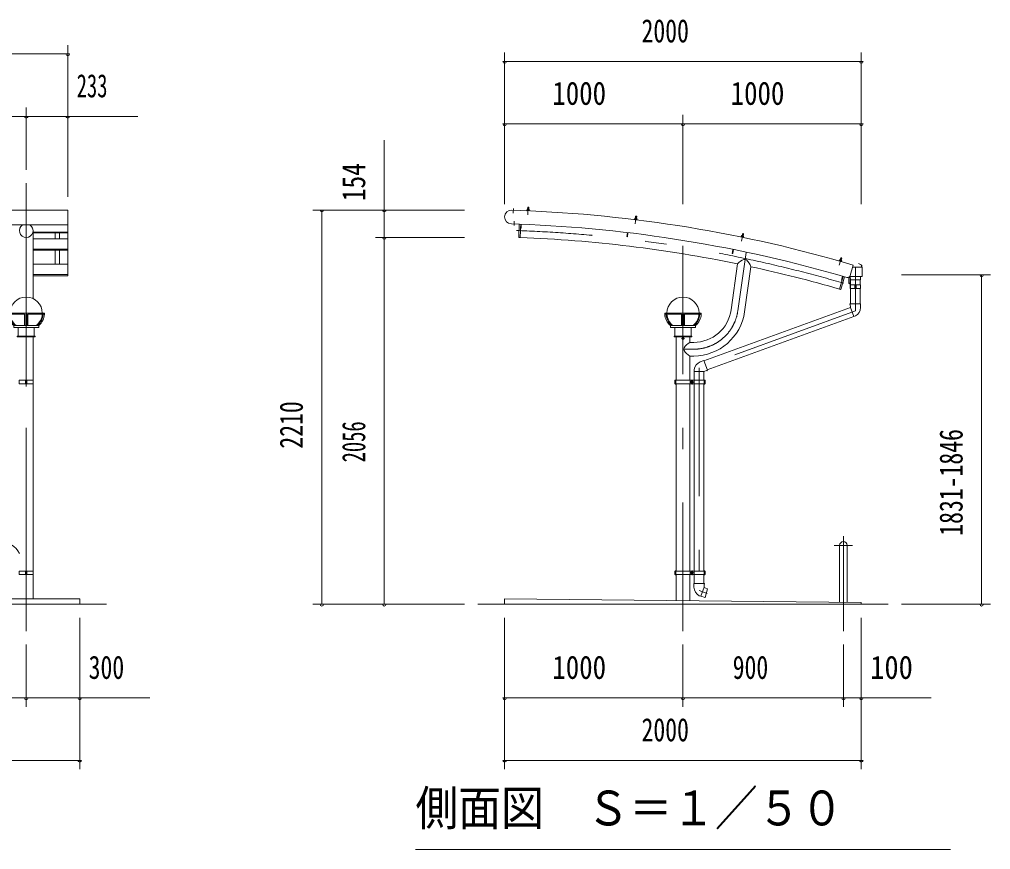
# Model space of a CAD drawing. Units: millimetres, scale not verified, with parts at other scales. Extents: x -25778 to 25782, y -10500 to 10500.
# Drawn here: x 6646 to 12092, y 420 to 5073 of the extents above; entities that cross this region are included whole.
import ezdxf
from ezdxf.enums import TextEntityAlignment as Align

# ---------------------------------------------------------------- set-up
doc = ezdxf.new("R2010")
doc.units = ezdxf.units.MM
doc.header["$LTSCALE"] = 60
doc.linetypes.add('USER3', pattern=[24, 12, -5, 2, -5])
for name, color, linetype, lineweight in [('0-0_0', 7, 'Continuous', 18), ('0-2_1-0BOLD', 7, 'Continuous', 18), ('0-3_1-2CENTER', 3, 'USER3', 18), ('0-4_1-4THIN', 4, 'Continuous', 18), ('0-5_1-5DIM', 3, 'Continuous', 18)]:
    doc.layers.add(name, color=color, linetype=linetype, lineweight=lineweight)
doc.styles.add('ＭＳ ゴシック', font='')
doc.styles.get('ＭＳ ゴシック').set_extended_font_data('MS Gothic')

# ---------------------------------------------------------------- blocks, each defined once
blk = doc.blocks.new('ledl')
at = {"layer": '0-0_0'}
for p, q in [((14388.17, 13926.97), (14183.17, 13926.97)), ((14183.17, 13920.97), (14183.17, 13926.97)), ((14276.67, 13920.97), (14183.17, 13920.97)), ((14276.67, 13920.97), (14276.67, 13856.97)), ((14288.67, 13920.97), (14282.67, 13920.97)), ((14282.67, 13920.97), (14282.67, 13856.97)), ((14288.67, 13920.97), (14288.67, 13856.97)), ((14388.17, 13920.97), (14294.67, 13920.97)), ((14294.67, 13920.97), (14294.67, 13856.97)), ((14388.17, 13920.97), (14388.17, 13926.97)), ((14215.67, 13846.97), (14355.67, 13846.97)), ((14240.67, 13796.97), (14240.67, 13846.97)), ((14330.67, 13796.97), (14330.67, 13846.97)), ((14355.67, 13846.97), (14355.67, 13856.97)), ((14240.67, 13796.97), (14330.67, 13796.97))]:
    blk.add_line(p, q, dxfattribs=at)
blk.add_lwpolyline([(14215.67, 13846.97), (14215.67, 13856.97), (14355.67, 13856.97)], dxfattribs=at)
for start, end in [(0, 180), (183.82255, 231.05756), (308.94244, 356.17745)]:
    blk.add_arc((14285.67, 13926.97), 90, start, end, dxfattribs=at)
for centre, major_axis, start_param, end_param in [((14285.67, 13926.97), (102.47, 6.5), 3.1362923, 3.9034857), ((14293.67, 13926.97), (102.47, 6.5), 3.1362923, 3.9034857), ((14277.67, 13926.97), (-102.47, 6.5), 2.3796996, 3.146893), ((14285.67, 13926.97), (-102.47, 6.5), 2.3796996, 3.146893)]:
    blk.add_ellipse(centre, major_axis=major_axis, ratio=0.92312, start_param=start_param, end_param=end_param, dxfattribs=at)

msp = doc.modelspace()

# ---------------------------------------------------------------- linework, layer by layer
at = {"layer": '0-2_1-0BOLD'}
for p, q in [((9453.76, 4003.2), (9407.8, 4005)), ((9453.76, 4003.2), (9453.74, 4002.69)), ((9495.97, 4004.66), (9496.14, 4009.16)), ((9502.43, 4019.42), (9496.44, 4019.65)), ((9501.91, 4008.94), (9501.73, 4004.43)), ((6917.26, 3921.37), (-898.73, 3921.37)), ((9449.53, 3925.31), (9446.71, 3852.2)), ((10100.52, 3958.91), (10099.98, 3954.43)), ((10105.72, 3953.75), (10106.25, 3958.22)), ((6722.41, 3508.65), (6722.41, 3889.4)), ((6722.41, 3880.18), (6917.26, 3880.18)), ((6917.26, 3876.63), (6722.41, 3876.63)), ((10055.84, 3855.35), (10058.56, 3878.19)), ((6722.41, 3844.42), (6917.26, 3844.42)), ((10698.98, 3860.76), (10698.09, 3856.34)), ((10703.75, 3855.2), (10704.64, 3859.62)), ((6917.26, 3785.59), (6722.41, 3785.59)), ((6722.41, 3779.69), (6917.26, 3779.69)), ((10646.21, 3761.08), (10650.74, 3783.63)), ((11248.14, 3722.03), (11249.39, 3726.36)), ((11253.44, 3737.15), (11252.2, 3736.47)), ((11254.94, 3724.76), (11253.69, 3720.42)), ((6917.26, 3701.97), (6722.41, 3701.97)), ((10637.07, 3445.35), (10673.31, 3703.22)), ((10748.14, 3687.4), (10712.63, 3434.73)), ((11322.42, 3696.67), (11304.87, 3637.19)), ((11369.6, 3684.11), (11318.71, 3684.11)), ((11372.6, 3636.11), (11372.6, 3681.11)), ((6722.41, 3644.33), (6917.26, 3644.33)), ((11265.2, 3633.19), (11244.28, 3561.01)), ((11252.38, 3560.22), (11272.88, 3630.95)), ((11303.66, 3633.11), (11369.6, 3633.11)), ((11306.11, 3614.39), (11305.76, 3633.11)), ((11362.1, 3613.4), (11307.1, 3613.4)), ((11307.6, 3613.4), (11307.6, 3585.71)), ((11361.6, 3585.71), (11361.6, 3613.4)), ((11363.45, 3633.11), (11363.1, 3614.39)), ((11244.28, 3561.01), (11250.52, 3559.2)), ((11306.6, 3588.71), (11305, 3588.71)), ((11307.6, 3565.7), (11307.6, 3479.53)), ((11331.1, 3565.7), (11331.1, 3585.71)), ((11331.1, 3575.7), (11338.8, 3575.7)), ((11338.8, 3585.71), (11338.8, 3565.7)), ((11361.6, 3479.53), (11361.6, 3565.7)), ((10484.94, 3159.75), (11306.09, 3458.62)), ((11324.56, 3407.88), (10503.41, 3109)), ((6722.41, 3050.43), (6722.41, 3294.83)), ((10329.13, 3050.43), (10329.13, 3294.83)), ((10362.28, 3281.99), (10362.28, 3287.67)), ((10362.32, 3287.74), (10367.24, 3290.58)), ((10367.24, 3279.08), (10362.32, 3281.92)), ((10367.32, 3290.58), (10372.24, 3287.74)), ((10372.24, 3281.92), (10367.32, 3279.08)), ((10372.28, 3287.67), (10372.28, 3281.99)), ((10430.38, 3100.43), (10430.28, 3110.47)), ((6680.41, 3030.43), (6680.41, 3050.43)), ((6688.11, 3050.43), (6688.11, 3030.43)), ((10327.53, 3030.43), (10327.53, 3050.43)), ((10406.87, 3050.43), (10406.87, 3030.43)), ((10429.16, 3030.43), (10429.16, 3050.43)), ((10430.28, 3050.43), (10430.28, 3100.43)), ((10484.28, 3100.43), (10484.28, 3050.43)), ((10485.63, 3050.43), (10485.63, 3030.43)), ((6680.41, 3040.43), (6688.11, 3040.43)), ((6722.41, 1981.32), (6722.41, 3030.43)), ((10321.43, 3040.43), (10327.53, 3040.43)), ((10329.13, 1981.32), (10329.13, 3030.43)), ((10405.43, 3030.43), (10405.43, 1981.32)), ((10412.98, 3037.59), (10412.98, 3043.27)), ((10413.02, 3043.34), (10417.94, 3046.18)), ((10417.94, 3034.68), (10413.02, 3037.52)), ((10418.02, 3046.18), (10422.94, 3043.34)), ((10422.94, 3037.52), (10418.02, 3034.68)), ((10422.98, 3043.27), (10422.98, 3037.59)), ((10430.28, 1981.32), (10430.28, 3030.43)), ((10484.28, 3030.43), (10484.28, 1981.32)), ((10485.63, 3040.43), (10491.73, 3040.43)), ((11245.93, 2124.83), (11245.93, 1806.04)), ((11288.63, 1805.62), (11288.63, 2124.83)), ((6680.41, 1981.32), (6680.41, 1961.32)), ((6688.11, 1971.32), (6680.41, 1971.32)), ((6688.11, 1961.32), (6688.11, 1981.32)), ((6722.41, 1961.32), (6722.41, 1824.83)), ((10327.53, 1971.32), (10321.43, 1971.32)), ((10327.53, 1961.32), (10327.53, 1981.32)), ((10329.13, 1815.21), (10329.13, 1961.32)), ((10405.43, 1961.32), (10405.43, 1814.45)), ((10406.87, 1981.32), (10406.87, 1961.32)), ((10412.98, 1974.16), (10412.98, 1968.48)), ((10417.94, 1977.07), (10413.02, 1974.23)), ((10413.02, 1968.41), (10417.94, 1965.57)), ((10422.94, 1974.23), (10418.02, 1977.07)), ((10418.02, 1965.57), (10422.94, 1968.41)), ((10422.98, 1968.48), (10422.98, 1974.16)), ((10429.16, 1961.32), (10429.16, 1981.32)), ((10430.28, 1911.32), (10430.28, 1961.32)), ((10484.28, 1961.32), (10484.28, 1911.32)), ((10485.63, 1981.32), (10485.63, 1961.32)), ((10491.73, 1971.32), (10485.63, 1971.32)), ((6984.26, 1794.83), (6984.26, 1824.83)), ((10491.35, 1832.58), (10467.77, 1840.89)), ((-1115.73, 1794.83), (7134.26, 1794.83)), ((9217.27, 1794.83), (11517.28, 1794.83))]:
    msp.add_line(p, q, dxfattribs=at)
for points in [[(-703.89, 3636), (-898.73, 3636), (-898.73, 4005.03), (6917.26, 4005.03)], [(6917.26, 4005.03), (6917.26, 3636), (6722.41, 3636)], [(9504.6, 4004.32), (9504.77, 4008.83), (9503.94, 4009.35), (9494.15, 4009.73), (9493.28, 4009.27), (9493.1, 4004.77)], [(9496.05, 4009.66), (9496.44, 4019.65), (9497.47, 4020.61), (9501.47, 4020.45), (9502.43, 4019.42), (9502.04, 4009.42)], [(9404.76, 3927.05), (9450.73, 3925.26), (9450.75, 3925.75)], [(9448.15, 3850.65), (9454.65, 3850.4), (9457.54, 3925.49)], [(9457.54, 3925.49), (9456.64, 3902.51), (9459.84, 3902.38), (9460.74, 3925.37)], [(10097.14, 3954.77), (10097.67, 3959.25), (10098.57, 3959.63), (10108.31, 3958.47), (10109.09, 3957.89), (10108.56, 3953.41)], [(10106.42, 3958.7), (10107.6, 3968.63), (10101.64, 3969.34), (10100.46, 3959.41)], [(10101.64, 3969.34), (10102.75, 3970.21), (10106.73, 3969.74), (10107.6, 3968.63)], [(10055.38, 3878.57), (10052.66, 3855.73), (10055.84, 3855.35)], [(10704.85, 3860.08), (10706.82, 3869.88), (10700.93, 3871.06), (10698.97, 3861.26)], [(10700.93, 3871.06), (10702.11, 3871.85), (10706.03, 3871.06), (10706.82, 3869.88)], [(10695.29, 3856.9), (10696.17, 3861.32), (10697.1, 3861.63), (10706.71, 3859.7), (10707.45, 3859.06), (10706.56, 3854.64)], [(10647.61, 3784.26), (10643.08, 3761.71), (10646.21, 3761.08)], [(11256.44, 3719.63), (11257.69, 3723.96), (11257.01, 3724.67), (11247.6, 3727.39), (11246.64, 3727.16), (11245.39, 3722.82)], [(11249.42, 3726.86), (11252.2, 3736.47), (11257.96, 3734.8), (11255.18, 3725.2)], [(11253.44, 3737.15), (11257.28, 3736.04), (11257.96, 3734.8)], [(11368.1, 3684.11), (11368.1, 3695.24), (11351.53, 3704.81), (11352.28, 3706.1), (11369.6, 3696.1), (11369.6, 3684.11)], [(11265.2, 3633.18), (11258.81, 3611.09), (11255.73, 3611.98), (11262.13, 3634.08)], [(11363.3, 3565.7), (11305, 3565.7), (11305, 3588.71), (11298, 3595.7), (11298, 3628.46)], [(11299.6, 3629.53), (11299.6, 3596.37), (11306.6, 3589.37), (11306.6, 3565.7)], [(11306.6, 3585.71), (11363.3, 3585.71), (11363.3, 3565.7)], [(11305.7, 3479.53), (11303.3, 3477.53), (11303.3, 3475.53), (11305.78, 3475.53)], [(11306.12, 3458.53), (11305.7, 3479.53), (11363.5, 3479.53), (11363.07, 3458.15)], [(11306.12, 3458.53), (11324.52, 3407.97), (11333.99, 3411.31)], [(10405.43, 3294.83), (10405.43, 3262.98), (10427.28, 3262.98)], [(10427.28, 3186.68), (10405.43, 3186.68), (10405.43, 3050.43)], [(10430.38, 3100.43), (10484.18, 3100.43), (10504.06, 3107.22), (10484.29, 3161.53), (10464.34, 3153.82)], [(10504.06, 3107.22), (10503, 3104.28), (10501.12, 3103.6), (10500.27, 3105.93)], [(10457.89, 1843.1), (10467.36, 1839.76), (10485.76, 1890.32), (10486.18, 1911.32), (10428.38, 1911.32), (10428.81, 1889.94)], [(10486.18, 1911.32), (10488.58, 1909.32), (10488.58, 1907.32), (10486.1, 1907.32)], [(10485.35, 1889.19), (10504.07, 1882.16), (10491.35, 1832.58)], [(6984.26, 1824.83), (-965.74, 1824.83), (-965.74, 1794.83)], [(11367.28, 1794.83), (11367.28, 1804.83), (9367.28, 1824.83), (9367.28, 1794.83)]]:
    msp.add_lwpolyline(points, dxfattribs=at)
for points in [[(9505.03, 4002.7), (9505.09, 4004.3), (9492.61, 4004.79), (9492.54, 4003.19)], [(10096.45, 3953.24), (10096.64, 3954.83), (10109.05, 3953.35), (10108.87, 3951.76)], [(10694.48, 3855.43), (10694.8, 3857), (10707.05, 3854.54), (10706.74, 3852.97)], [(11256.47, 3717.95), (11244.47, 3721.43), (11244.91, 3722.96), (11256.92, 3719.49)], [(6734.26, 3294.83), (6734.26, 3297.13), (6634.26, 3297.13), (6634.26, 3294.83)], [(10317.28, 3294.83), (10417.28, 3294.83), (10417.28, 3297.13), (10317.28, 3297.13)], [(6644.51, 3050.43), (6644.51, 3030.43), (6724.01, 3030.43), (6724.01, 3050.43)], [(10321.43, 3030.43), (10491.73, 3030.43), (10491.73, 3050.43), (10321.43, 3050.43)], [(6644.51, 1981.32), (6644.51, 1961.32), (6724.01, 1961.32), (6724.01, 1981.32)], [(10491.73, 1961.32), (10491.73, 1981.32), (10321.43, 1981.32), (10321.43, 1961.32)]]:
    msp.add_lwpolyline(points, close=True, dxfattribs=at)
for centre, radius in [((10367.28, 3284.83), 6.25), ((10367.28, 3284.83), 4.9), ((10417.98, 3040.43), 6.25), ((10417.98, 3040.43), 4.9), ((10417.98, 1971.32), 6.25), ((10417.98, 1971.32), 4.9)]:
    msp.add_circle(centre, radius, dxfattribs=at)
for centre, radius, start, end in [((9406.28, 3966.03), 39, 87.76833, 267.76833), ((9167.28, -3605.07), 7613.15, 73.55577, 87.8436), ((9492.75, 4002.18), 1, 87.76833, 267.76833), ((9494.64, 4007.38), 2.33, 49.92583, 87.76833), ((9498.7, 4000.81), 8.74, 68.47223, 107.06442), ((9503.27, 4007.04), 2.33, 87.76833, 125.61082), ((9504.74, 4001.71), 1, 267.76834, 87.76833), ((6684.26, 3889.4), 38.15, 123.05154, 56.94846), ((9167.28, -3605.07), 7536.15, 73.66959, 87.84436), ((10096.58, 3952.22), 1, 83.20786, 263.20786), ((10098.88, 3957.25), 2.33, 45.36537, 83.20786), ((10102.41, 3950.38), 8.74, 63.91177, 102.50395), ((10107.45, 3956.22), 2.33, 83.20786, 121.05035), ((10108.5, 3950.8), 1, 263.20787, 83.20786), ((9448.21, 3852.15), 1.5, 177.79263, 267.79263), ((9167.28, -3605.07), 7461.85, 78.35597, 87.79263), ((10694.53, 3854.4), 1, 78.6474, 258.6474), ((10697.21, 3859.23), 2.33, 40.8049, 78.6474), ((10700.19, 3852.1), 8.74, 59.3513, 97.94348), ((10705.68, 3857.53), 2.33, 78.6474, 116.48988), ((10706.3, 3852.04), 1, 258.64742, 78.6474), ((10734.86, 3652.11), 80, 109.39807, 140.29477), ((10713.27, 3713.42), 15, 50.40631, 109.39807), ((10671.84, 3663.34), 80, 17.50639, 50.40631), ((11244.43, 3720.4), 1, 73.8607, 253.8607), ((11247.51, 3724.99), 2.33, 36.0182, 73.8607), ((11249.88, 3717.64), 8.74, 54.56461, 93.15678), ((11255.8, 3722.59), 2.33, 73.8607, 111.70319), ((11255.95, 3717.06), 1, 253.86072, 73.8607), ((9167.28, -3605.07), 7461.85, 73.8364, 77.76871), ((11369.6, 3681.11), 3, 0, 90), ((11290.48, 3641.44), 15, 253.66959, 343.55577), ((11307.1, 3614.41), 1, 181.05997, 270), ((11362.1, 3614.41), 1, 270, 358.94002), ((11369.6, 3636.11), 3, 270, 0), ((11250.94, 3560.64), 1.5, 253.8364, 343.8364), ((10427.28, 3474.83), 211.85, 270, 352), ((10427.28, 3474.83), 288.15, 270, 352), ((11309.09, 3459.23), 54, 297.46495, 358.85423), ((10367.28, 3284.83), 5.75, 149.59184, 150.40814), ((10367.28, 3284.83), 5.75, 209.59184, 210.40814), ((10367.28, 3284.83), 5.75, 89.59184, 90.40814), ((10367.28, 3284.83), 5.75, 269.59184, 270.40814), ((10367.28, 3284.83), 5.75, 29.59184, 30.40814), ((10367.28, 3284.83), 5.75, 329.59184, 330.40814), ((10387.28, 3224.83), 15, 150.48341, 209.51657), ((10443.84, 3192.81), 80, 118.69672, 150.48341), ((10443.84, 3256.86), 80, 209.51657, 241.30327), ((10483.82, 3103.45), 54, 111.14577, 172.53503), ((10417.98, 3040.43), 5.75, 149.59184, 150.40814), ((10417.98, 3040.43), 5.75, 209.59184, 210.40814), ((10417.98, 3040.43), 5.75, 89.59184, 90.40814), ((10417.98, 3040.43), 5.75, 269.59184, 270.40814), ((10417.98, 3040.43), 5.75, 29.59184, 30.40814), ((10417.98, 3040.43), 5.75, 329.59184, 330.40814), ((6537.96, 2024.83), 121.3, 26.91106, 90), ((11267.28, 2124.83), 21.35, 0, 180), ((10417.98, 1971.32), 5.75, 149.59184, 150.40814), ((10417.98, 1971.32), 5.75, 209.59184, 210.40814), ((10417.98, 1971.32), 5.75, 89.59184, 90.40814), ((10417.98, 1971.32), 5.75, 269.59184, 270.40814), ((10417.98, 1971.32), 5.75, 29.59184, 30.40814), ((10417.98, 1971.32), 5.75, 329.59184, 330.40814), ((10482.8, 1891.02), 54, 181.14575, 242.53503), ((10502.88, 1881.54), 1, 345.60481, 69.42705), ((10490.65, 1833.88), 1, 250.57294, 345.6048)]:
    msp.add_arc(centre, radius, start, end, dxfattribs=at)
at = {"layer": '0-3_1-2CENTER'}
for p, q in [((6684.26, 1644.83), (6684.26, 4155.03)), ((6684.27, 4154.84), (6684.27, 1644.83)), ((9416.13, 4013.28), (9415.15, 3988.3)), ((9497.85, 3978.79), (9499.59, 4023.53)), ((9421.39, 3942.82), (9420.41, 3917.84)), ((10105.1, 3972.95), (10099.8, 3928.5)), ((10367.28, 1644.83), (10367.28, 3957.84)), ((10695.85, 3830.5), (10704.66, 3874.4)), ((10674.85, 3440.04), (10720.88, 3767.57)), ((11256.2, 3739.48), (11243.75, 3696.47)), ((10358.53, 3284.83), (10376.03, 3284.83)), ((10427.28, 3224.83), (10367.28, 3224.83)), ((10325.28, 3027.43), (10325.28, 3053.43)), ((10417.98, 3053.43), (10417.98, 3027.43)), ((10487.88, 3027.43), (10487.88, 3053.43)), ((10409.23, 3040.43), (10426.73, 3040.43)), ((11318.63, 2124.83), (11215.93, 2124.83)), ((11267.28, 1644.83), (11267.28, 2176.18)), ((10325.28, 1958.32), (10325.28, 1984.32)), ((10409.23, 1971.32), (10426.73, 1971.32)), ((10417.98, 1984.32), (10417.98, 1958.32)), ((10487.88, 1958.32), (10487.88, 1984.32))]:
    msp.add_line(p, q, dxfattribs=at)
msp.add_lwpolyline([(11334.6, 3686.9), (11334.6, 3440.27), (10457.28, 3120.95), (10457.28, 1872.06), (10502.43, 1855.63)], dxfattribs=at)
for centre, radius, start, end in [((9167.28, -3605.07), 7500, 73.71976, 87.96529), ((10427.28, 3474.83), 250, 270, 352)]:
    msp.add_arc(centre, radius, start, end, dxfattribs=at)
at = {"layer": '0-4_1-4THIN'}
for p, q in [((9496.59, 4009.64), (9497, 4020.17)), ((9501.91, 4019.98), (9501.5, 4009.44)), ((10102.25, 3969.81), (10101, 3959.34)), ((10105.88, 3958.76), (10107.13, 3969.23)), ((6846.76, 3876.63), (6846.76, 3844.42)), ((6871.76, 3844.42), (6871.76, 3876.63)), ((10701.57, 3871.49), (10699.5, 3861.15)), ((10704.32, 3860.19), (10706.39, 3870.52)), ((6846.76, 3779.69), (6846.76, 3701.97)), ((6871.76, 3701.97), (6871.76, 3779.69)), ((11252.87, 3736.84), (11249.94, 3726.71)), ((11254.66, 3725.35), (11257.6, 3735.47))]:
    msp.add_line(p, q, dxfattribs=at)
at = {"layer": '0-5_1-5DIM'}
for p, q in [((6917.27, 4079.84), (6917.27, 4929.84)), ((6917.27, 4879.84), (-898.73, 4879.84)), ((6927.27, 4879.84), (6907.27, 4879.84)), ((9367.28, 4037.84), (9367.28, 4887.84)), ((11367.28, 4887.84), (11367.28, 4037.84)), ((9377.28, 4837.83), (9357.28, 4837.83)), ((9367.28, 4837.83), (11367.28, 4837.83)), ((11377.28, 4837.83), (11357.28, 4837.83)), ((6684.27, 4579.84), (6684.27, 4229.83)), ((-1291.23, 4529.84), (7309.77, 4529.84)), ((6694.27, 4529.84), (6674.27, 4529.84)), ((6927.27, 4529.84), (6907.27, 4529.84)), ((10367.28, 4037.84), (10367.28, 4537.84)), ((9377.28, 4487.83), (9357.28, 4487.83)), ((9367.28, 4487.83), (11367.28, 4487.83)), ((10377.28, 4487.83), (10357.28, 4487.83)), ((11377.28, 4487.83), (11357.28, 4487.83)), ((8692.28, 1794.83), (8692.28, 4397.34)), ((9142.28, 4004.83), (8292.28, 4004.83)), ((8352.28, 4004.83), (8332.28, 4004.83)), ((8342.28, 4004.83), (8342.28, 1794.83)), ((8702.28, 4004.83), (8682.28, 4004.83)), ((8642.28, 3850.83), (9142.28, 3850.83)), ((8702.28, 3850.83), (8682.28, 3850.83)), ((11592.27, 3640.83), (12092.28, 3640.83)), ((12052.27, 3640.83), (12032.27, 3640.83)), ((12042.27, 3640.83), (12042.27, 1794.83)), ((8292.28, 1794.83), (9142.28, 1794.83)), ((8352.28, 1794.83), (8332.28, 1794.83)), ((8702.28, 1794.83), (8682.28, 1794.83)), ((12092.28, 1794.83), (11592.27, 1794.83)), ((12052.27, 1794.83), (12032.27, 1794.83)), ((6984.27, 869.83), (6984.27, 1719.83)), ((9367.28, 1719.83), (9367.28, 869.83)), ((11367.28, 869.83), (11367.28, 1719.83)), ((6684.27, 1569.83), (6684.27, 1219.83)), ((10367.28, 1219.83), (10367.28, 1569.83)), ((11267.28, 1569.83), (11267.28, 1219.83)), ((7376.77, 1269.83), (-1358.24, 1269.83)), ((6694.27, 1269.83), (6674.27, 1269.83)), ((6994.27, 1269.83), (6974.27, 1269.83)), ((9377.28, 1269.83), (9357.28, 1269.83)), ((11759.78, 1269.83), (9367.28, 1269.83)), ((10377.28, 1269.83), (10357.28, 1269.83)), ((11277.28, 1269.83), (11257.28, 1269.83)), ((11377.28, 1269.83), (11357.28, 1269.83)), ((-965.73, 919.83), (6984.27, 919.83)), ((6994.27, 919.83), (6974.27, 919.83)), ((9377.28, 919.83), (9357.28, 919.83)), ((9367.28, 919.83), (11367.28, 919.83)), ((11377.28, 919.83), (11357.28, 919.83)), ((11867.28, 419.83), (8867.28, 419.83))]:
    msp.add_line(p, q, dxfattribs=at)
for centre in [(6917.27, 4879.84), (9367.28, 4837.83), (11367.28, 4837.83), (6684.27, 4529.84), (6917.27, 4529.84), (9367.28, 4487.83), (10367.28, 4487.83), (11367.28, 4487.83), (8342.28, 4004.83), (8692.28, 4004.83), (8692.28, 3850.83), (12042.27, 3640.83), (8342.28, 1794.83), (8692.28, 1794.83), (12042.27, 1794.83), (6684.27, 1269.83), (6984.27, 1269.83), (9367.28, 1269.83), (10367.28, 1269.83), (11267.28, 1269.83), (11367.28, 1269.83), (6984.27, 919.83), (9367.28, 919.83), (11367.28, 919.83)]:
    msp.add_arc(centre, 10, 180, 0, dxfattribs=at)

# ---------------------------------------------------------------- block references
at = {"layer": '0-0_0'}
for p in [(-7601.41, -10499.84), (-3918.39, -10499.84)]:
    msp.add_blockref('ledl', p, dxfattribs=at)

# ---------------------------------------------------------------- texts
at = {"layer": '0-5_1-5DIM', "color": 7, "style": 'ＭＳ ゴシック'}
for s, height, width, p in [('2000', 130.2, 0.75, (10134.78, 4905.6)), ('233', 130.2, 0.65, (6967.27, 4597.6)), ('1000', 130.2, 0.85, (9634.78, 4555.6)), ('1000', 130.2, 0.85, (10634.77, 4555.6)), ('300', 130.2, 0.75, (7034.27, 1337.6)), ('1000', 130.2, 0.85, (9634.78, 1337.6)), ('900', 130.2, 0.75, (10646.03, 1337.59)), ('100', 130.2, 0.9, (11417.28, 1337.59)), ('2000', 130.2, 0.75, (10134.78, 987.6)), ('側面図\u3000Ｓ＝１／５０', 195.4, 0.9, (8867.28, 496.48))]:
    msp.add_text(s, height=height, dxfattribs=dict(at, width=width)).set_placement(p, align=Align.BOTTOM_LEFT)
for s, width, p in [('154', 0.8, (8624.51, 4054.83)), ('2210', 0.75, (8274.51, 2667.33)), ('2056', 0.65, (8624.51, 2590.33)), ('1831-1846', 0.75, (11974.51, 2179.08))]:
    msp.add_text(s, height=130.2, rotation=90, dxfattribs=dict(at, width=width)).set_placement(p, align=Align.BOTTOM_LEFT)

doc.saveas('drawing.dxf')
